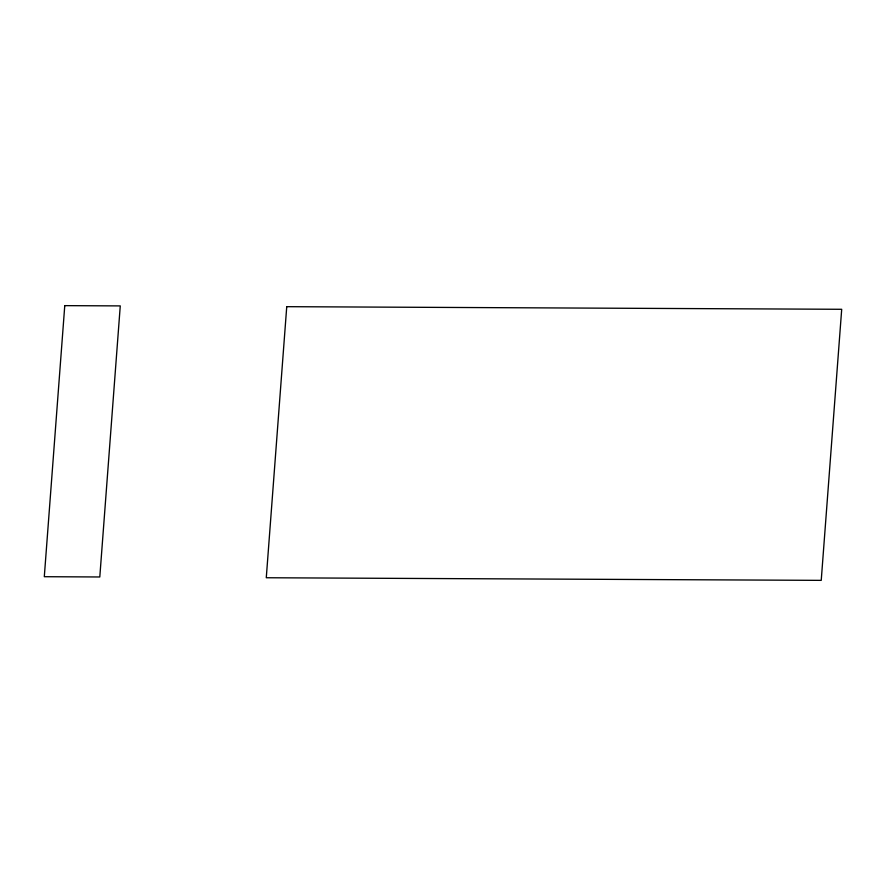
<?xml version="1.0" encoding="UTF-8"?>
<svg xmlns="http://www.w3.org/2000/svg" width="886" height="886" viewBox="0 0 886 886"><rect width="100%" height="100%" fill="white"/><g stroke="black" fill="none" stroke-linecap="round" stroke-linejoin="round"><path stroke-width="1.33" d="M64.767 305.637L44.3 576.708L99.797 576.974L120.263 305.903L64.767 305.637M286.743 306.678L266.276 577.75L821.233 580.363L841.7 309.292L286.743 306.678"/></g></svg>
